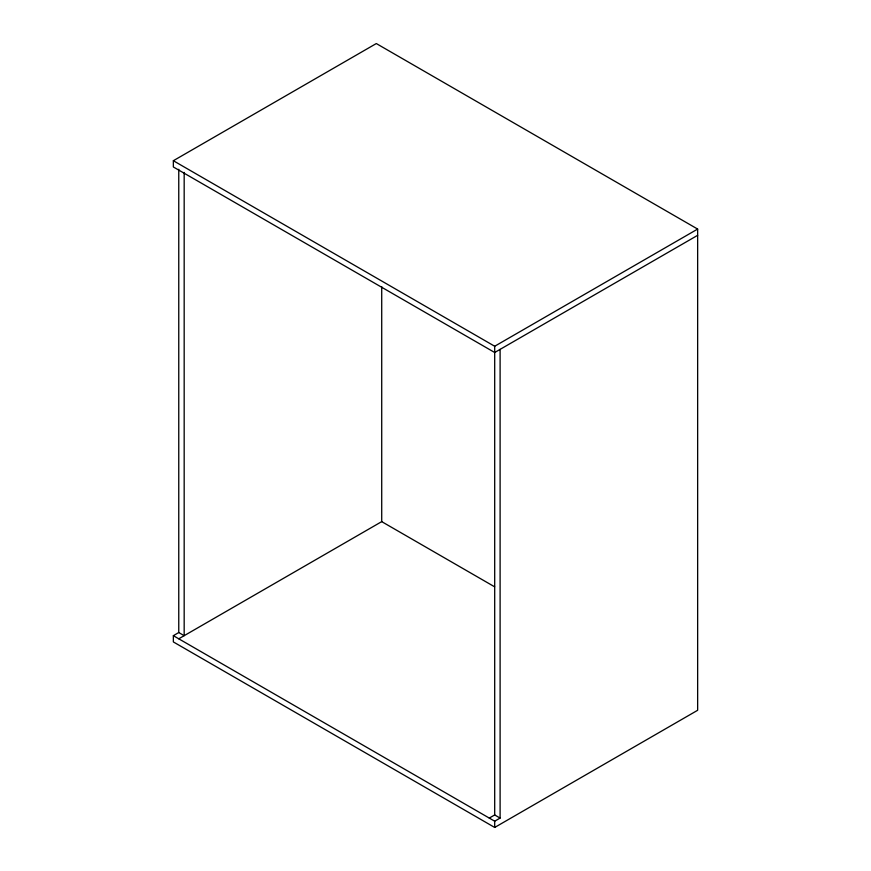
<?xml version="1.0" encoding="UTF-8"?>
<svg xmlns="http://www.w3.org/2000/svg" width="871" height="871" viewBox="0 0 871 871"><rect width="100%" height="100%" fill="white"/><g stroke="black" fill="none" stroke-linecap="round" stroke-linejoin="round"><path stroke-width="1.31" d="M697.649 235.322L494.695 352.494L173.351 166.971L173.351 160.721L376.305 43.55L697.649 229.073L697.649 710.279L494.695 827.45L173.351 641.927L173.351 635.678L178.762 632.553L184.173 635.678L184.173 172.404M173.351 160.721L494.695 346.244L697.649 229.073M178.762 638.802L381.716 521.631L494.63 586.814M489.284 818.076L494.695 814.951L500.106 818.076L500.106 349.369M173.351 635.678L494.695 821.201L500.106 818.076M494.695 346.244L494.695 814.951M494.695 821.201L494.695 827.45M381.716 286.592L381.716 521.631M178.762 169.279L178.762 632.553"/></g></svg>
